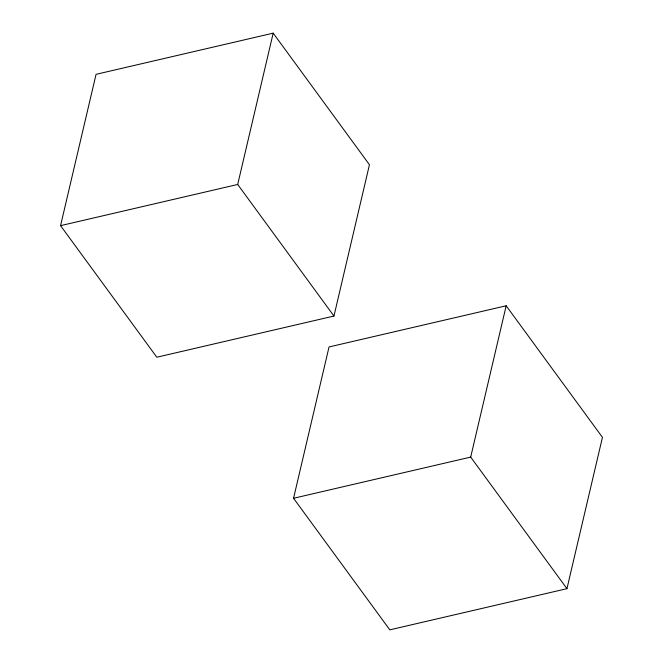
<?xml version="1.0" encoding="UTF-8"?>
<svg xmlns="http://www.w3.org/2000/svg" width="663" height="663" viewBox="0 0 663 663"><rect width="100%" height="100%" fill="white"/><g stroke="black" fill="none" stroke-linecap="round" stroke-linejoin="round"><path stroke-width="0.99" d="M60.557 225.652L96.052 74.331L273.189 33.15L369.448 164.722L333.961 316.044L156.824 357.224L60.557 225.652L237.694 184.471L273.189 33.15M293.552 498.278L329.039 346.956L506.176 305.776L602.443 437.348L566.948 588.669L389.811 629.85L293.552 498.278L470.689 457.097L506.176 305.776M470.689 457.097L566.948 588.669M237.694 184.471L333.961 316.044"/></g></svg>
